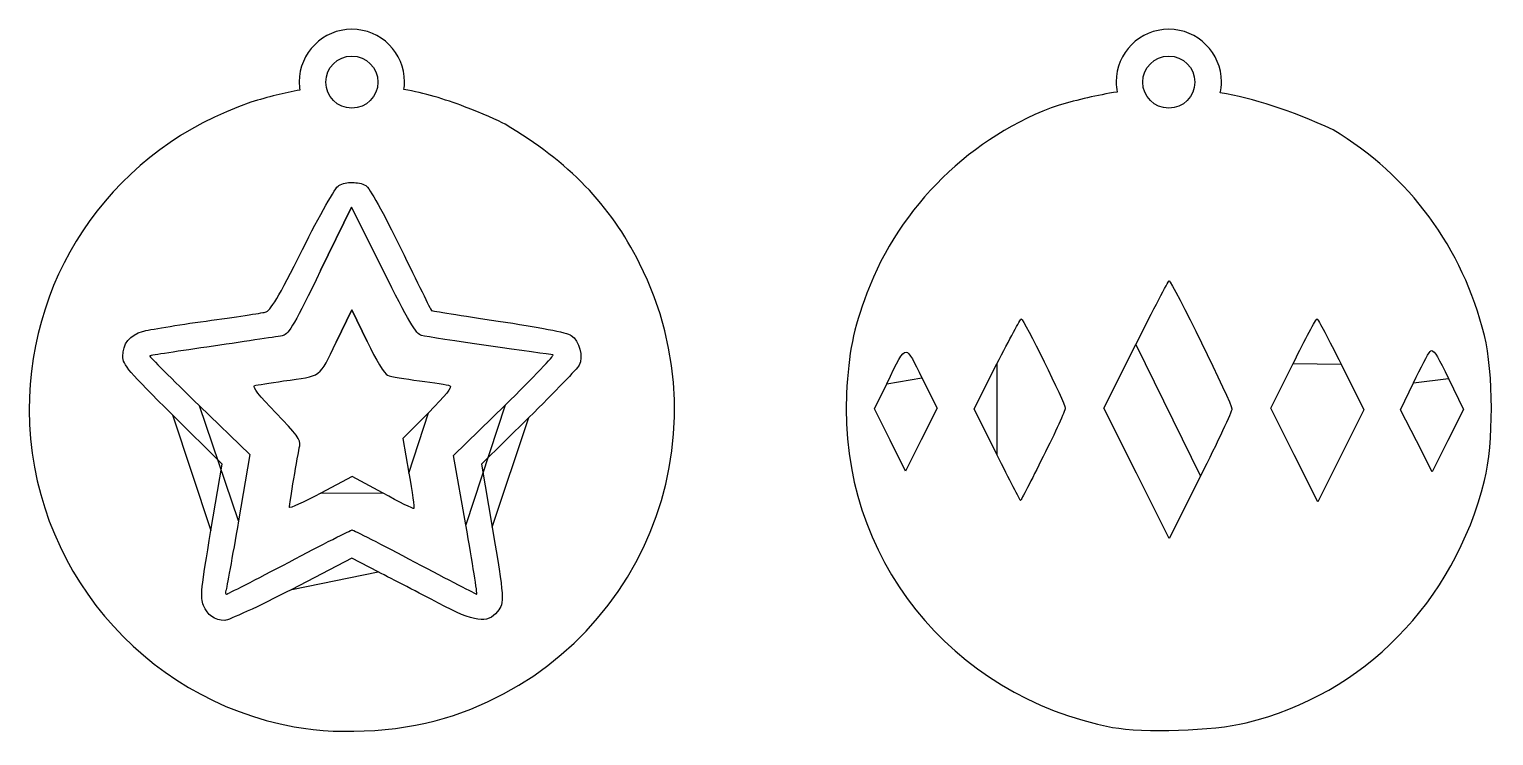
# Model space of a CAD drawing. Extents: x 10 to 298, y 10 to 282.
# Drawn here: x 162 to 298.2, y 215.4 to 281.2 of the extents above; entities that cross this region are included whole.
import ezdxf

# ---------------------------------------------------------------- set-up
doc = ezdxf.new("R2010")
doc.units = 0
doc.layers.add('Layer_1', color=7, linetype='CONTINUOUS')

msp = doc.modelspace()

# ---------------------------------------------------------------- linework, layer by layer
at = {"layer": 'Layer_1', "color": 1}
for points in [[(191.993215, 281.165492), (191.993215, 281.165492)], [(267.955725, 281.165492), (267.955641, 281.165492)], [(191.993215, 278.674), (191.993215, 278.674)], [(267.957294, 278.674), (267.957294, 278.674)], [(192.022978, 266.914923), (192.022978, 266.914923)], [(191.943053, 264.616907), (189.085003, 258.718905)], [(194.899771, 258.71284), (191.943053, 264.616907)], [(267.988161, 257.763098), (267.988161, 257.763106)], [(190.543519, 252.049218), (192.000931, 255.066571)], [(192.000931, 255.066571), (193.408735, 252.113711)], [(254.244712, 254.223198), (254.244712, 254.223198)], [(281.736021, 254.223763), (281.736021, 254.223763)], [(243.523575, 251.136387), (243.523575, 251.136387)], [(270.898027, 239.589539), (267.984303, 233.802871), (264.957029, 239.864034), (261.930306, 245.924646), (264.892536, 251.843596)], [(292.411968, 251.276395), (292.411968, 251.276395)], [(251.975358, 241.597061), (249.854283, 245.849134), (251.979216, 250.035616)], [(283.986647, 250.001453), (286.092279, 245.779146), (283.948039, 241.497304), (281.804372, 237.216016), (279.62597, 241.565656), (277.447567, 245.915296), (279.519586, 250.069804)], [(244.99973, 248.739702), (246.410288, 245.904252), (244.944606, 242.982259), (243.478375, 240.060268), (242.039702, 242.953046), (240.601032, 245.846374), (241.72992, 248.189039)], [(293.968029, 248.682377), (295.357663, 245.794008), (293.904642, 242.897372), (292.451649, 240.001287), (290.978251, 242.878079), (289.504854, 245.755422), (290.715869, 248.288257)], [(178.888071, 234.546462), (179.938135, 240.705739), (175.313439, 245.286338)], [(177.807688, 246.150093), (182.497978, 241.602568), (181.450118, 235.449903)], [(199.118773, 245.497474), (196.743035, 243.110712), (197.294252, 239.886103)], [(202.583161, 235.06791), (201.433326, 241.520988), (206.235514, 246.201907)], [(208.447541, 245.053175), (204.049396, 240.705739), (205.038274, 234.863962)], [(194.846304, 238.028508), (192.01802, 239.565846), (189.09713, 238.013624)], [(194.445571, 230.692365), (191.982189, 231.959057), (186.39893, 229.064072)]]:
    msp.add_lwpolyline(points, close=True, dxfattribs=at)
for points in [[(191.993215, 281.165492), (189.289761, 281.165299), (187.098313, 278.973604), (187.098424, 276.27015)], [(196.888557, 276.27015), (196.888667, 278.973819), (194.696884, 281.165603), (191.993215, 281.165492)], [(267.955641, 281.165492), (265.252186, 281.165299), (263.060739, 278.973604), (263.060849, 276.27015)], [(272.851067, 276.27015), (272.851177, 278.973819), (270.659394, 281.165603), (267.955725, 281.165492)], [(189.570622, 276.25196), (189.570696, 277.589801), (190.655375, 278.674232), (191.993215, 278.674)], [(191.993215, 278.674), (193.330841, 278.673926), (194.415181, 277.589585), (194.415255, 276.25196)], [(265.534702, 276.25196), (265.534775, 277.589801), (266.619454, 278.674232), (267.957294, 278.674)], [(267.957294, 278.674), (269.29492, 278.673926), (270.379261, 277.589585), (270.379334, 276.25196)], [(187.16016, 275.515536), (185.715213, 275.252587), (184.206032, 274.877997), (182.609877, 274.378379)], [(187.098424, 276.27015), (187.099552, 276.017395), (187.120126, 275.765103), (187.16016, 275.515536)], [(191.993215, 273.82992), (190.655375, 273.829687), (189.570696, 274.914118), (189.570622, 276.25196)], [(194.415255, 276.25196), (194.415181, 274.914334), (193.330841, 273.829993), (191.993215, 273.82992)], [(196.832333, 275.570106), (196.867811, 275.801807), (196.886601, 276.035757), (196.888557, 276.27015)], [(202.478431, 273.965519), (200.58194, 274.681127), (198.723631, 275.225646), (196.832333, 275.570106)], [(263.156759, 275.326469), (261.282558, 275.033582), (259.509853, 274.596216), (257.765324, 274.121513)], [(263.060849, 276.27015), (263.06226, 275.953227), (263.094315, 275.637183), (263.156759, 275.326469)], [(267.957294, 273.82992), (266.619454, 273.829687), (265.534775, 274.914118), (265.534702, 276.25196)], [(270.379334, 276.25196), (270.379261, 274.914334), (269.29492, 273.829993), (267.957294, 273.82992)], [(272.742479, 275.254811), (272.813972, 275.588546), (272.850367, 275.928843), (272.851067, 276.27015)], [(283.233763, 271.818535), (279.259007, 273.657346), (275.817522, 274.721284), (272.742479, 275.254811)], [(182.609877, 274.378379), (170.118811, 270.115601), (161.993323, 258.823539), (161.993323, 245.72731)], [(206.232757, 272.332268), (205.682102, 272.659036), (203.992624, 273.394166), (202.478431, 273.965519)], [(257.765324, 274.121513), (249.62568, 271.279165), (242.928259, 264.723784), (239.883899, 256.618774)], [(218.748102, 259.388079), (215.999785, 264.859587), (212.195689, 268.79376), (206.232757, 272.332268)], [(297.309032, 252.68034), (295.272629, 260.837674), (290.340711, 267.543983), (283.233763, 271.818535)], [(190.772271, 266.642623), (191.114739, 266.825895), (191.568457, 266.916554), (192.022978, 266.914923)], [(192.022978, 266.914923), (192.4775, 266.91323), (192.933221, 266.819556), (193.280301, 266.633803)], [(187.395527, 260.670207), (189.008718, 263.893797), (190.471682, 266.481753), (190.772271, 266.642623)], [(193.280301, 266.633803), (193.608712, 266.458044), (194.921799, 264.094776), (196.564992, 260.723674)], [(183.936101, 254.845515), (184.420513, 254.95353), (185.145711, 256.174469), (187.395527, 260.670207)], [(196.564992, 260.723674), (198.070837, 257.634353), (199.334572, 255.066659), (199.372883, 255.017493)], [(201.430571, 217.331457), (218.875675, 223.190675), (227.008701, 242.942381), (218.748102, 259.388079)], [(189.085003, 258.718905), (186.747827, 253.895217), (186.111329, 252.794601), (185.590299, 252.678136)], [(198.469442, 252.673175), (197.983594, 252.780272), (197.243508, 254.032774), (194.899771, 258.71284)], [(264.892536, 251.843596), (266.52165, 255.099131), (267.914653, 257.763098), (267.988161, 257.763098)], [(267.988161, 257.763106), (268.238591, 257.763106), (273.841252, 246.336114), (273.826633, 245.855202)], [(239.883899, 256.618774), (238.60493, 253.213788), (238.184298, 251.131115), (237.99323, 247.259139)], [(178.432214, 254.026961), (181.12219, 254.402113), (183.599003, 254.770348), (183.936101, 254.845515)], [(199.372883, 255.017493), (199.411195, 254.968321), (202.206998, 254.521736), (205.586183, 254.025307)], [(172.532006, 253.062884), (173.087013, 253.217782), (175.742239, 253.651811), (178.432214, 254.026961)], [(205.586183, 254.025307), (209.383686, 253.46743), (211.982439, 252.957556), (212.390383, 252.690263)], [(251.979216, 250.035616), (253.14787, 252.338143), (254.167457, 254.222634), (254.244712, 254.223198)], [(254.244712, 254.223198), (254.467323, 254.224609), (258.323704, 246.369566), (258.323704, 245.914731)], [(279.519586, 250.069804), (280.659194, 252.354684), (281.656663, 254.223763), (281.736021, 254.223763)], [(281.736021, 254.223763), (281.815371, 254.223763), (282.828294, 252.323803), (283.986647, 250.001453)], [(170.688192, 250.727935), (170.688192, 251.91135), (171.333349, 252.728349), (172.532006, 253.062884)], [(185.590299, 252.678136), (185.2399, 252.599802), (182.324954, 252.15675), (179.112415, 251.693666)], [(185.632742, 248.44813), (189.235898, 248.932624), (188.929984, 248.708147), (190.543519, 252.049218)], [(193.408735, 252.113711), (194.234915, 250.381445), (195.024516, 249.085142), (195.319246, 248.977297)], [(210.690437, 250.888892), (210.230206, 250.897528), (199.256588, 252.499659), (198.469442, 252.673175)], [(212.390383, 252.690263), (213.143713, 252.196676), (213.542908, 250.67534), (213.121296, 249.904973)], [(297.317216, 239.194309), (298.172152, 242.616513), (298.167891, 249.239608), (297.309032, 252.68034)], [(175.313439, 245.286338), (171.263268, 249.297278), (170.688192, 249.973428), (170.688192, 250.727935)], [(173.194018, 250.77479), (173.151625, 250.7324), (175.227954, 248.651206), (177.807688, 246.150093)], [(179.112415, 251.693666), (175.89988, 251.230582), (173.23641, 250.817185), (173.194018, 250.77479)], [(206.235514, 246.201907), (208.876722, 248.776213), (210.881606, 250.885308), (210.690437, 250.888892)], [(241.72992, 248.189039), (242.716485, 250.236318), (243.119252, 251.185875), (243.523575, 251.136387)], [(243.523575, 251.136387), (243.880327, 251.092719), (244.238024, 250.271283), (244.99973, 248.739702)], [(290.715869, 248.288257), (291.381914, 249.681286), (292.072935, 250.989713), (292.252118, 251.195919)], [(292.252118, 251.195919), (292.301478, 251.252744), (292.353182, 251.281794), (292.411968, 251.276395)], [(292.411968, 251.276395), (292.666674, 251.252998), (293.055322, 250.579388), (293.968029, 248.682377)], [(213.121296, 249.904973), (212.969551, 249.627709), (210.866507, 247.444266), (208.447541, 245.053175)], [(184.922775, 245.477078), (183.368786, 247.065126), (182.690795, 247.933419), (182.941708, 248.014324)], [(182.941708, 248.014324), (183.151509, 248.081975), (184.362477, 248.277321), (185.632742, 248.44813)], [(195.319246, 248.977297), (195.595548, 248.876193), (196.922159, 248.646809), (198.267145, 248.467423)], [(198.267145, 248.467423), (199.612134, 248.288031), (200.888741, 248.083307), (201.103701, 248.01267)], [(201.103701, 248.01267), (201.367463, 247.925996), (200.722114, 247.108277), (199.118773, 245.497474)], [(237.99323, 247.259139), (237.249482, 232.186723), (247.675324, 219.10725), (262.727914, 216.229026)], [(161.993323, 245.72731), (161.993323, 231.35275), (172.461606, 218.837109), (186.625478, 216.278085)], [(187.142521, 242.427757), (187.258669, 242.945714), (186.849839, 243.507776), (184.922775, 245.477078)], [(258.323704, 245.914731), (258.323704, 245.689586), (257.404272, 243.66971), (256.28035, 241.425634)], [(273.826633, 245.855202), (273.818618, 245.59181), (272.500739, 242.772161), (270.898027, 239.589539)], [(186.17679, 236.681888), (186.177919, 236.9661), (186.956232, 241.597005), (187.142521, 242.427757)], [(254.166438, 237.345536), (254.127697, 237.345536), (253.141782, 239.258461), (251.975358, 241.597061)], [(256.28035, 241.425634), (255.156448, 239.181561), (254.205176, 237.345536), (254.166438, 237.345536)], [(197.294252, 239.886103), (197.597607, 238.112701), (197.807546, 236.623572), (197.760579, 236.576605)], [(275.146242, 216.647398), (286.08147, 219.309196), (294.484411, 227.854476), (297.317216, 239.194309)], [(189.09713, 238.013624), (187.490616, 237.160071), (186.176226, 236.560879), (186.17679, 236.681888)], [(197.760579, 236.576605), (197.713614, 236.529637), (196.402063, 237.182939), (194.846304, 238.028508)], [(178.178104, 227.576894), (177.884751, 228.274572), (177.983334, 229.240139), (178.888071, 234.546462)], [(181.450118, 235.449903), (180.873758, 232.065999), (180.34313, 229.143828), (180.27107, 228.956035)], [(186.151986, 231.603522), (189.26306, 233.247399), (191.898549, 234.592213), (192.008647, 234.592213)], [(192.008647, 234.592213), (192.118742, 234.592213), (194.746217, 233.247399), (197.847672, 231.603522)], [(203.609524, 228.614834), (203.677133, 228.614834), (203.215392, 231.518635), (202.583161, 235.06791)], [(205.038274, 234.863962), (206.163023, 228.222477), (206.189394, 227.80649), (205.535471, 227.006387)], [(180.317925, 228.614834), (180.415599, 228.614834), (183.040915, 229.959648), (186.151986, 231.603522)], [(197.847672, 231.603522), (200.949128, 229.959648), (203.541918, 228.614834), (203.609524, 228.614834)], [(200.033241, 227.782498), (198.314646, 228.686275), (195.800396, 229.995798), (194.445571, 230.692365)], [(186.39893, 229.064072), (183.32816, 227.471904), (180.524029, 226.172844), (180.167441, 226.177359)], [(180.27107, 228.956035), (180.199005, 228.768241), (180.220242, 228.614834), (180.317925, 228.614834)], [(180.167441, 226.177359), (179.227133, 226.189354), (178.56603, 226.654287), (178.178104, 227.576894)], [(205.535471, 227.006387), (204.57182, 225.827328), (203.451186, 225.985062), (200.033241, 227.782498)], [(186.625478, 216.278085), (191.214536, 215.448972), (197.064178, 215.864928), (201.430571, 217.331457)], [(262.727914, 216.229026), (265.534481, 215.692386), (272.135608, 215.914574), (275.146242, 216.647398)]]:
    msp.add_open_spline(points, degree=3, dxfattribs=at)

doc.saveas('drawing.dxf')
